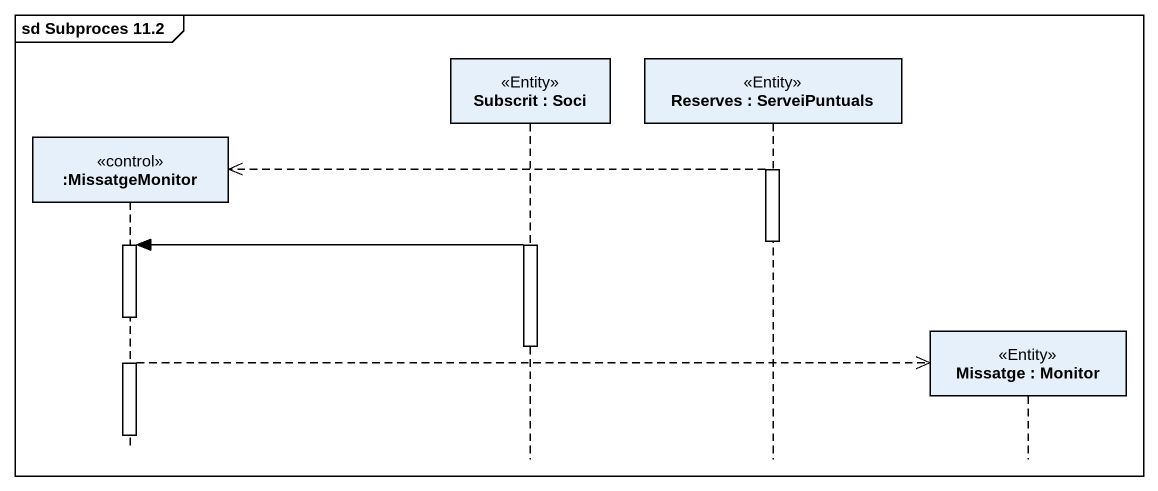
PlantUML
@startuml
mainframe sd Subproces 11.2
hide footbox
participant ":MissatgeMonitor" as MissatgeMonitor <<control>>
participant "Subscrit : Soci" as Subscrit <<Entity>>
participant "Reserves : ServeiPuntuals" as Reserves <<Entity>>
participant "Missatge : Monitor" as Missatge <<Entity>>

activate Reserves
Reserves -->> MissatgeMonitor **
deactivate Reserves
activate Subscrit
Subscrit -> MissatgeMonitor
activate MissatgeMonitor
deactivate Subscrit
MissatgeMonitor -->> Missatge **
deactivate MissatgeMonitor
@enduml
